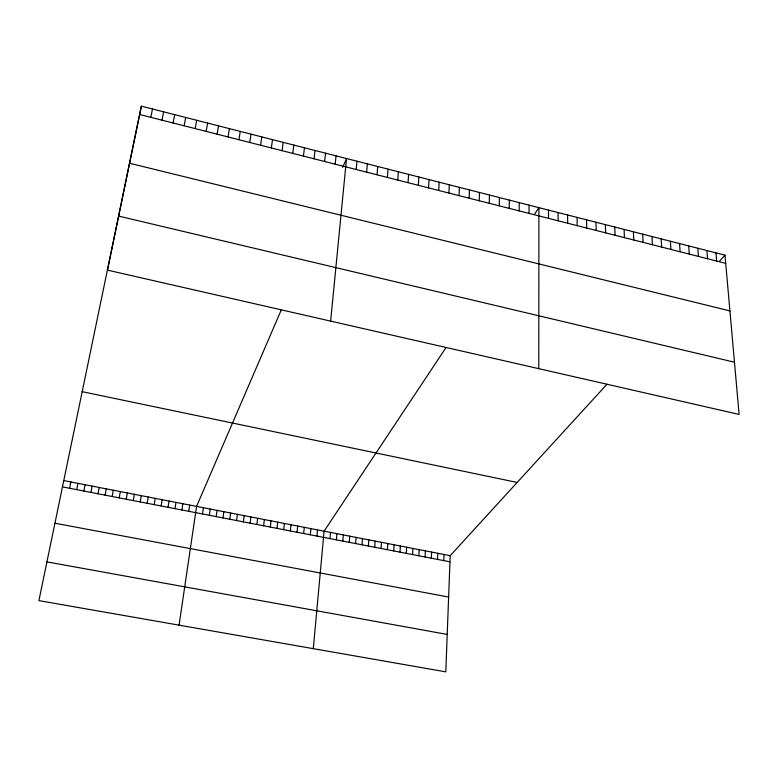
<?xml version="1.0" encoding="UTF-8"?>
<svg xmlns="http://www.w3.org/2000/svg" width="778" height="778" viewBox="0 0 778 778"><rect width="100%" height="100%" fill="white"/><g stroke="black" fill="none" stroke-linecap="round" stroke-linejoin="round"><path stroke-width="1.17" d="M538.784 368.665L538.911 207.658L534.719 213.96M529.04 213.405L529.079 205.149M519.14 210.887L519.227 202.63M509.211 208.368L509.337 200.111M499.243 205.839L499.408 197.573M489.245 203.301L489.45 195.035M479.209 200.753L479.462 192.477M469.153 198.196L469.445 189.92M606.966 384.244L450.199 555.687L445.794 671.852L38.9 600.616L141.363 106.148L724.979 255.174L739.1 414.431L107.364 270.102M443.761 560.607L444.014 554.49M459.049 195.628L459.39 187.352M437.547 559.401L437.82 553.284M431.323 558.205L431.605 552.079M448.916 193.061L449.295 184.775M425.089 556.999L425.381 550.863M418.836 555.784L419.148 549.657M438.753 190.474L439.171 182.188M412.573 554.578L412.904 548.441M406.301 553.362L406.641 547.226M428.552 187.887L429.018 179.601M400.009 552.147L400.369 546M418.321 185.29L418.827 176.995M393.707 550.931L394.086 544.785M387.395 549.706L387.784 543.559M408.051 182.674L408.596 174.389M381.064 548.48L381.473 542.334M374.724 547.255L375.152 541.109M397.752 180.058L398.346 171.763M368.373 546.03L368.811 539.874M387.415 177.433L388.047 169.137M362.003 544.804L362.46 538.639M355.624 543.569L356.1 537.404M349.225 542.334L349.721 536.159M377.038 174.807L377.719 166.502M342.816 541.089L343.331 534.924M336.397 539.854L336.932 533.679M366.632 172.162L367.352 163.857M329.969 538.609L330.514 532.434M356.188 169.507L356.956 161.202M313.301 648.658L324.086 531.18L446.066 347.484M316.918 536.081L317.502 529.906M330.64 321.12L346.521 158.537L342.738 167.319M310.305 534.807L310.908 528.622M303.673 533.523L304.295 527.338M297.031 532.24L297.673 526.045M335.201 164.177L336.057 155.863M290.379 530.956L291.03 524.761M283.698 529.662L284.378 523.468M324.65 161.493L325.554 153.178M277.017 528.369L277.707 522.164M270.316 527.076L271.026 520.871M314.059 158.809L315.012 150.485M263.606 525.772L264.335 519.568M303.439 156.106L304.441 147.791M256.876 524.479L257.625 518.265M250.127 523.176L250.895 516.962M292.781 153.402L293.821 145.078M243.368 521.863L244.156 515.649M236.6 520.56L237.407 514.336M282.093 150.689L283.173 142.355M229.811 519.247L230.638 513.023M223.014 517.934L223.85 511.7M271.357 147.956L272.495 139.632M216.196 516.611L217.052 510.378M260.591 145.223L261.768 136.889M209.36 515.289L210.245 509.055M202.513 513.966L203.418 507.733M179.066 625.152L196.571 506.4L281.305 309.839M249.787 142.481L251.012 134.147M188.782 511.311L189.715 505.068M181.887 509.979L182.849 503.736M238.943 139.729L240.217 131.385M174.982 508.647L175.964 502.394M228.061 136.967L229.384 128.623M168.058 507.305L169.059 501.051M161.124 505.963L162.145 499.709M154.17 504.621L155.211 498.367M217.14 134.195L218.521 125.842M147.207 503.278L148.267 497.016M206.18 131.404L207.609 123.06M140.225 501.927L141.304 495.664M133.233 500.575L134.331 494.302M126.221 499.213L127.339 492.941M195.19 128.613L196.669 120.269M119.19 497.862L120.327 491.579M184.153 125.812L185.679 117.459M112.149 496.5L113.306 490.218M173.086 123.002L174.661 114.648M105.088 495.129L106.265 488.847M98.018 493.767L99.214 487.475M161.98 120.182L163.604 111.818M90.929 492.396L92.144 486.104M83.82 491.025L85.055 484.733M150.825 117.352L152.498 108.988M76.701 489.644L77.956 483.352M69.563 488.263L70.847 481.971M107.49 270.141L141.363 106.148M719.679 260.961L724.979 255.174M46.913 561.872L447.214 634.43M54.898 523.215L448.624 597.037M63.708 480.58L450.199 555.687M62.405 486.882L449.966 561.804M82.147 391.665L517.166 482.448M118.655 216.089L734.471 362.217M129.566 163.244L729.92 310.908M139.641 114.502L725.709 263.353M715.955 252.869L716.645 261.058M706.891 250.555L707.552 258.743M697.808 248.24L698.43 256.429M688.695 245.906L689.279 254.105M679.554 243.572L680.108 251.771M670.383 241.229L670.899 249.437M661.183 238.885L661.66 247.093M651.954 236.531L652.402 244.739M642.696 234.168L643.105 242.376M633.409 231.795L633.788 240.013M624.092 229.413L624.433 237.63M614.756 227.03L615.048 235.248M605.372 224.638L605.634 232.865M595.967 222.236L596.191 230.463M586.534 219.824L586.719 228.061M577.072 217.402L577.218 225.639M567.58 214.981L567.687 223.218M558.05 212.55L558.118 220.796M548.5 210.109L548.529 218.355"/></g></svg>
